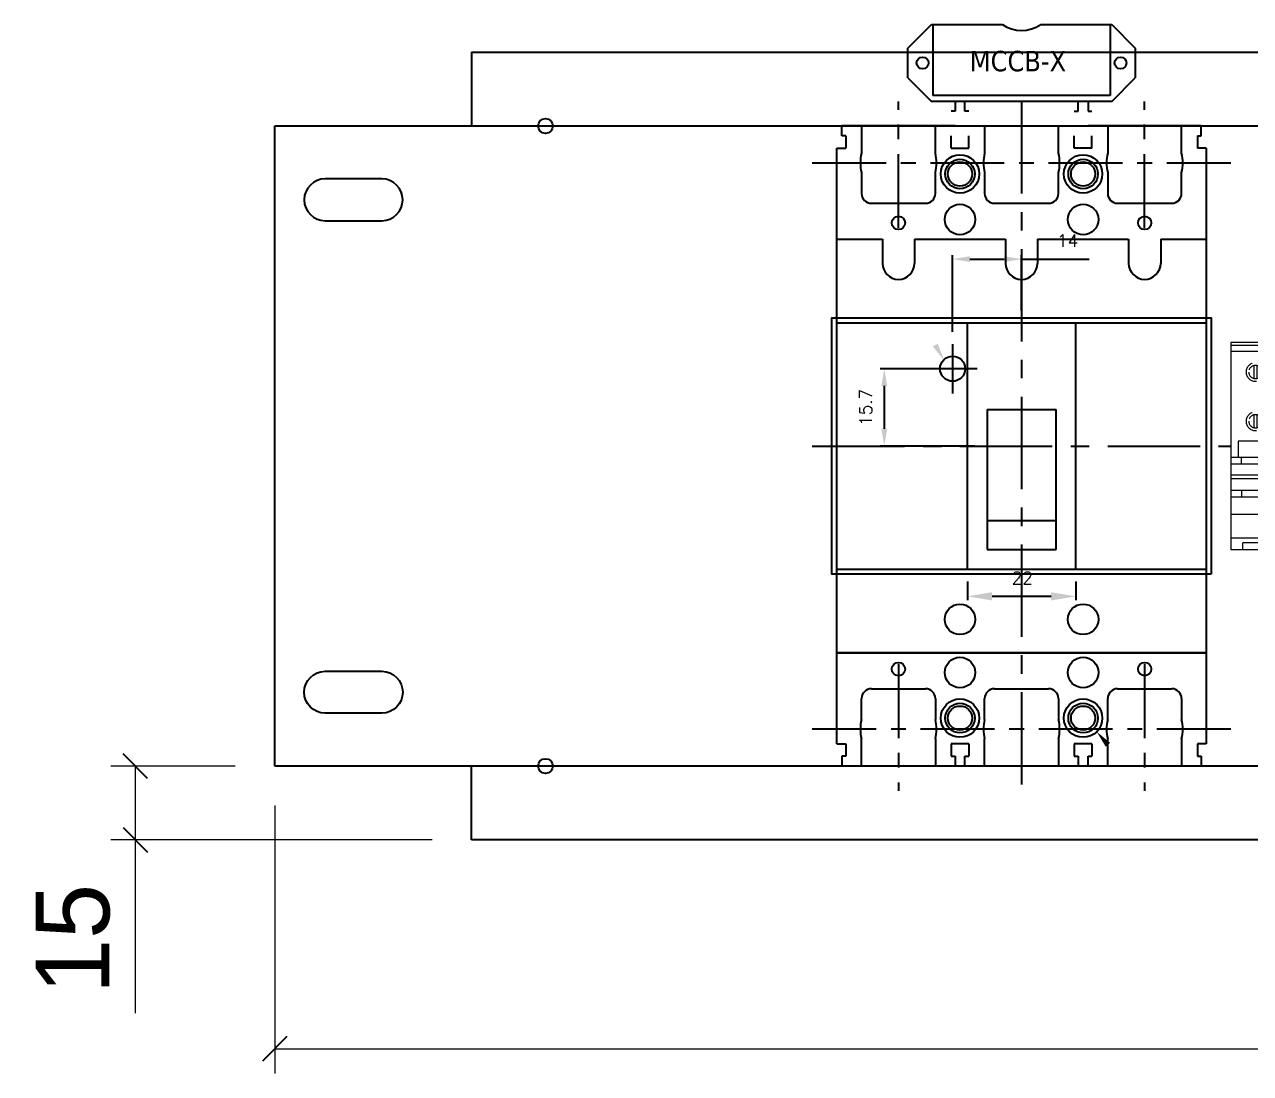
# Model space of a CAD drawing. Header units: millimetres. Extents: x 0 to 3953, y 0 to 2795.
# Drawn here: x 2347.8 to 2596.8, y 342.5 to 555.5 of the extents above; entities that cross this region are included whole.
import ezdxf
from ezdxf.enums import TextEntityAlignment as Align

# ---------------------------------------------------------------- set-up
doc = ezdxf.new("R2010")
doc.units = ezdxf.units.MM
doc.linetypes.add('CENTER', pattern=[2, 1.25, -0.25, 0.25, -0.25])
doc.linetypes.add('HIDDEN2', pattern=[4.7625, 3.175, -1.5875])
for name, color, linetype in [('01', 7, 'HIDDEN2'), ('ce', 4, 'CENTER'), ('CNC', 7, 'Continuous'), ('DI', 2, 'Continuous'), ('DIM', 253, 'Continuous'), ('E600_Gen', 4, 'Continuous'), ('KICHTHUOC', 8, 'Continuous'), ('MCCB', 3, 'Continuous'), ('Text', 4, 'Continuous'), ('THIET BI', 2, 'Continuous')]:
    doc.layers.add(name, color=color, linetype=linetype)
doc.styles.add('h', font='romans.shx', dxfattribs={"height": 2.5, "bigfont": 'gsg1.shx'})
doc.styles.add('Tahoma (Input Text)', font='tahoma.ttf')
doc.dimstyles.new('Dim-15', dxfattribs={"dimtxt": 15, "dimasz": 5, "dimexe": 5, "dimexo": 8, "dimgap": 5, "dimtad": 1, "dimdec": 0, "dimtxsty": 'Standard', "dimblk": 'OBLIQUE', "dimcen": 10, "dimclrd": 5, "dimclre": 5, "dimclrt": 3, "dimazin": 3, "dimtfac": 1, "dimtdec": 0, "dimtmove": 0, "dimatfit": 3, "dimldrblk": 'OBLIQUE', "dimlwd": 9, "dimlwe": 9})
doc.dimstyles.get("Standard").update_dxf_attribs({"dimtxt": 2.5, "dimasz": 2.5, "dimexe": 1.25, "dimexo": 0.625, "dimtad": 1, "dimcen": 2.5, "dimazin": 3, "dimtfac": 1, "dimtmove": 0, "dimatfit": 3})

# ---------------------------------------------------------------- blocks, each defined once
blk = doc.blocks.new('*D21')
at = {"color": 0, "linetype": 'ByBlock', "lineweight": -2}
for p, q in [((2401.14, 350.02), (2396.14, 345.02)), ((2866.14, 345.02), (2871.14, 350.02))]:
    blk.add_line(p, q, dxfattribs=at)
at = {"layer": 'Defpoints', "color": 0, "transparency": 16777216}
for p in [(2398.64, 404.94), (2868.64, 404.94), (2868.64, 347.52)]:
    blk.add_point(p, dxfattribs=at)
at = {"layer": 'DIM', "color": 5, "lineweight": 9, "transparency": 16777216}
for p, q in [((2398.64, 396.94), (2398.64, 342.52)), ((2868.64, 396.94), (2868.64, 342.52)), ((2398.64, 347.52), (2868.64, 347.52))]:
    blk.add_line(p, q, dxfattribs=at)
at = {"layer": 'DIM', "color": 3, "transparency": 16777216, "insert": (2633.64, 360.18), "char_height": 15, "attachment_point": 5}
blk.add_mtext('470', dxfattribs=at)
blk = doc.blocks.new('_Oblique')
at = {"color": 0, "linetype": 'ByBlock', "lineweight": -2}
blk.add_line((-0.5, -0.5), (0.5, 0.5), dxfattribs=at)
blk = doc.blocks.new('*D23')
at = {"color": 0, "linetype": 'ByBlock', "lineweight": -2}
for p, q in [((2372.84, 402.44), (2367.84, 407.44)), ((2367.84, 392.44), (2372.84, 387.44))]:
    blk.add_line(p, q, dxfattribs=at)
at = {"layer": 'Defpoints', "color": 0, "transparency": 16777216}
for p in [(2398.64, 404.94), (2370.34, 389.94), (2438.64, 389.94)]:
    blk.add_point(p, dxfattribs=at)
at = {"layer": 'DIM', "color": 5, "lineweight": 9, "transparency": 16777216}
for p, q in [((2390.64, 404.94), (2365.34, 404.94)), ((2370.34, 404.94), (2370.34, 389.94)), ((2430.64, 389.94), (2365.34, 389.94)), ((2370.34, 389.94), (2370.34, 354.75))]:
    blk.add_line(p, q, dxfattribs=at)
at = {"layer": 'DIM', "color": 3, "transparency": 16777216, "insert": (2357.68, 369.85), "char_height": 15, "attachment_point": 5, "rotation": 90}
blk.add_mtext('15', dxfattribs=at)
blk = doc.blocks.new('ovan8.5x20')
at = {"layer": 'CNC', "color": 2, "lineweight": -3}
for p, q in [((5.75, 4.25), (-5.75, 4.25)), ((-5.75, -4.25), (5.75, -4.25))]:
    blk.add_line(p, q, dxfattribs=at)
for centre, start, end in [((-5.75, 0), 90, 270), ((5.75, 0), 270, 90)]:
    blk.add_arc(centre, 4.25, start, end, dxfattribs=at)
blk = doc.blocks.new('f3daunguoc')
at = {"layer": 'CNC', "color": 2, "lineweight": -3}
blk.add_circle((0, 0), 1.5, dxfattribs=at)
blk = doc.blocks.new('MFNN')
at = {"layer": '01', "color": 6, "linetype": 'Continuous', "lineweight": 9}
for p, q in [((-10647.65, 39819.27), (-10637.67, 39819.27)), ((-10647.65, 39819.27), (-10647.65, 39777.28)), ((-10647.65, 39818.71), (-10637.67, 39818.71)), ((-10637.67, 39819.27), (-10637.67, 39777.28)), ((-10647.65, 39817.44), (-10637.67, 39817.44)), ((-10647.65, 39799.29), (-10639.17, 39799.29)), ((-10639.17, 39799.29), (-10639.17, 39795.95)), ((-10647.65, 39795.95), (-10637.67, 39795.95)), ((-10647.65, 39794.61), (-10637.67, 39794.61)), ((-10645.43, 39794.61), (-10645.43, 39795.95)), ((-10639.86, 39794.61), (-10639.86, 39795.95)), ((-10647.65, 39792.34), (-10637.67, 39792.34)), ((-10647.65, 39791.62), (-10637.67, 39791.62)), ((-10647.65, 39789.25), (-10637.67, 39789.25)), ((-10645.43, 39789.25), (-10645.43, 39787.91)), ((-10639.86, 39789.25), (-10639.86, 39787.91)), ((-10647.65, 39787.91), (-10637.67, 39787.91)), ((-10647.65, 39784.4), (-10637.67, 39784.4)), ((-10647.65, 39779.53), (-10637.67, 39779.53)), ((-10647.65, 39778.62), (-10640.13, 39778.62)), ((-10640.13, 39777.28), (-10640.13, 39778.62)), ((-10637.67, 39777.28), (-10647.65, 39777.28))]:
    blk.add_line(p, q, dxfattribs=at)
at = {"layer": '01', "color": 4, "lineweight": 9}
for p, q in [((-10642.97, 39814.58), (-10642.96, 39812.03)), ((-10642.36, 39814.58), (-10642.35, 39812.03)), ((-10642.97, 39804.58), (-10642.96, 39802.03)), ((-10642.36, 39804.58), (-10642.35, 39802.03))]:
    blk.add_line(p, q, dxfattribs=at)
for centre, radius in [((-10642.65, 39813.3), 1.88), ((-10642.65, 39813.3), 1.34), ((-10642.65, 39803.3), 1.88), ((-10642.65, 39803.3), 1.34)]:
    blk.add_circle(centre, radius, dxfattribs=at)
blk = doc.blocks.new('*D24')
at = {"layer": 'Defpoints', "color": 0, "transparency": 16777216}
for p in [(2536.31, 485.64), (2522.43, 469.94), (2543.31, 469.94)]:
    blk.add_point(p, dxfattribs=at)
at = {"layer": 'DI', "lineweight": -2, "transparency": 16777216}
for p, q in [((2533.81, 485.64), (2521.63, 485.64)), ((2540.81, 469.94), (2521.63, 469.94))]:
    blk.add_line(p, q, dxfattribs=at)
at = {"layer": 'DI', "color": 0, "lineweight": -2, "transparency": 16777216}
blk.add_line((2522.43, 482.14), (2522.43, 473.44), dxfattribs=at)
at = {"layer": 'DI', "color": 0, "transparency": 16777216}
for points in [[(2521.85, 482.14), (2523.02, 482.14), (2522.43, 485.64)], [(2521.85, 473.44), (2523.02, 473.44), (2522.43, 469.94)]]:
    blk.add_solid(points, dxfattribs=at)
at = {"layer": 'DI', "transparency": 16777216, "insert": (2518.68, 477.79), "char_height": 2.5, "attachment_point": 5, "rotation": 90, "style": 'h'}
blk.add_mtext('\\A1;15.7', dxfattribs=at)
blk = doc.blocks.new('*D25')
at = {"layer": 'Defpoints', "color": 0, "transparency": 16777216}
for p in [(2536.31, 507.9), (2550.31, 494.94), (2536.31, 490.64)]:
    blk.add_point(p, dxfattribs=at)
at = {"layer": 'DI', "lineweight": -2, "transparency": 16777216}
for p, q in [((2536.31, 493.14), (2536.31, 508.7)), ((2550.31, 497.44), (2550.31, 508.7))]:
    blk.add_line(p, q, dxfattribs=at)
at = {"layer": 'DI', "color": 0, "lineweight": -2, "transparency": 16777216}
for p, q in [((2539.81, 507.9), (2546.81, 507.9)), ((2550.31, 507.9), (2564.05, 507.9))]:
    blk.add_line(p, q, dxfattribs=at)
at = {"layer": 'DI', "color": 0, "transparency": 16777216}
for points in [[(2539.81, 508.48), (2539.81, 507.31), (2536.31, 507.9)], [(2546.81, 508.48), (2546.81, 507.31), (2550.31, 507.9)]]:
    blk.add_solid(points, dxfattribs=at)
at = {"layer": 'DI', "transparency": 16777216, "insert": (2559.65, 511.65), "char_height": 2.5, "attachment_point": 5, "style": 'h'}
blk.add_mtext('\\A1;14', dxfattribs=at)
blk = doc.blocks.new('*D26')
at = {"layer": 'Defpoints', "color": 0, "transparency": 16777216}
for p in [(2539.31, 444.94), (2561.31, 444.94), (2539.31, 439.41)]:
    blk.add_point(p, dxfattribs=at)
at = {"layer": 'DI', "lineweight": -2, "transparency": 16777216}
for p, q in [((2539.31, 442.44), (2539.31, 438.61)), ((2561.31, 442.44), (2561.31, 438.61))]:
    blk.add_line(p, q, dxfattribs=at)
at = {"layer": 'DI', "color": 0, "lineweight": -2, "transparency": 16777216}
blk.add_line((2556.31, 439.41), (2544.31, 439.41), dxfattribs=at)
at = {"layer": 'DI', "color": 0, "transparency": 16777216}
for points in [[(2544.31, 440.25), (2544.31, 438.58), (2539.31, 439.41)], [(2556.31, 440.25), (2556.31, 438.58), (2561.31, 439.41)]]:
    blk.add_solid(points, dxfattribs=at)
at = {"layer": 'DI', "transparency": 16777216, "insert": (2550.45, 443.16), "char_height": 2.5, "attachment_point": 5, "style": 'h'}
blk.add_mtext('\\A1;22', dxfattribs=at)
blk = doc.blocks.new('hvnhgjghj')
at = {"layer": 'KICHTHUOC', "color": 95}
for p, q in [((-8611.84, 37566.35), (-8603.84, 37574.35)), ((-8603.84, 37574.35), (-8579.84, 37574.35)), ((-8603.34, 37574.35), (-8603.34, 37550.35)), ((-8566.84, 37574.35), (-8542.84, 37574.35)), ((-8543.34, 37574.35), (-8543.34, 37550.35)), ((-8542.84, 37574.35), (-8534.84, 37566.35)), ((-8611.84, 37556.35), (-8611.84, 37566.35)), ((-8534.84, 37566.35), (-8534.84, 37556.35)), ((-8611.84, 37556.35), (-8603.84, 37548.35)), ((-8542.84, 37548.35), (-8534.84, 37556.35)), ((-8542.84, 37548.35), (-8603.84, 37548.35)), ((-8543.34, 37550.35), (-8603.34, 37550.35))]:
    blk.add_line(p, q, dxfattribs=at)
for centre in [(-8606.84, 37561.35), (-8539.84, 37561.35)]:
    blk.add_circle(centre, 2, dxfattribs=at)
blk.add_arc((-8573.34, 37583.91), 11.56, 235.7945, 304.2055, dxfattribs=at)

msp = doc.modelspace()

# ---------------------------------------------------------------- linework, layer by layer
at = {"color": 7}
for p, q in [((2438.64, 549.94), (2829.84, 549.94)), ((2438.64, 549.94), (2438.64, 534.94)), ((2398.64, 534.94), (2868.64, 534.94)), ((2398.64, 404.94), (2398.64, 534.94)), ((2868.64, 404.94), (2398.64, 404.94)), ((2438.64, 389.94), (2438.64, 404.94)), ((2829.84, 389.94), (2438.64, 389.94))]:
    msp.add_line(p, q, dxfattribs=at)
at = {"color": 2, "ltscale": 3}
for centre in [(2537.809, 525.19), (2562.809, 525.19), (2537.809, 414.69), (2562.809, 414.69)]:
    msp.add_circle(centre, 3, dxfattribs=at)
at = {"layer": 'ce', "ltscale": 12}
for p, q in [((2525.309, 514.24), (2525.309, 539.94)), ((2575.309, 514.24), (2575.309, 539.94)), ((2507.809, 527.44), (2592.809, 527.44)), ((2536.309, 490.64), (2536.309, 480.64)), ((2541.309, 485.64), (2531.309, 485.64)), ((2525.309, 425.64), (2525.309, 399.94)), ((2575.309, 425.64), (2575.309, 399.94)), ((2592.809, 412.44), (2507.809, 412.44))]:
    msp.add_line(p, q, dxfattribs=at)
at = {"layer": 'ce', "ltscale": 15}
for p, q in [((2550.309, 539.94), (2550.309, 399.94)), ((2507.809, 469.94), (2592.809, 469.94))]:
    msp.add_line(p, q, dxfattribs=at)
at = {"layer": 'DI'}
for points in [[(2533.294, 490.73), (2534.541, 487.408), (2532.284, 490.146)], [(2567.396, 408.892), (2565.566, 411.932), (2568.283, 409.65)]]:
    msp.add_solid(points, dxfattribs=at)
at = {"layer": 'MCCB', "color": 3}
for p, q in [((2536.809, 537.94), (2536.009, 537.94)), ((2536.809, 539.94), (2536.809, 537.94)), ((2561.809, 539.94), (2538.809, 539.94)), ((2538.809, 537.94), (2538.809, 539.94)), ((2539.609, 537.94), (2538.809, 537.94)), ((2561.009, 537.94), (2561.809, 537.94)), ((2561.809, 537.94), (2561.809, 539.94)), ((2563.809, 539.94), (2563.809, 537.94)), ((2563.809, 537.94), (2564.609, 537.94)), ((2536.809, 534.94), (2513.809, 534.94)), ((2513.809, 532.94), (2513.809, 534.94)), ((2514.609, 532.94), (2513.809, 532.94)), ((2514.609, 532.94), (2514.609, 530.44)), ((2517.809, 534.94), (2517.809, 529.393)), ((2532.809, 529.393), (2532.809, 534.94)), ((2536.009, 530.44), (2536.009, 532.94)), ((2539.609, 530.44), (2539.609, 532.94)), ((2542.809, 534.94), (2542.809, 529.393)), ((2557.809, 529.393), (2557.809, 534.94)), ((2561.009, 530.44), (2561.009, 532.94)), ((2586.809, 534.94), (2563.809, 534.94)), ((2564.609, 530.44), (2564.609, 532.94)), ((2567.809, 534.94), (2567.809, 529.393)), ((2582.809, 529.393), (2582.809, 534.94)), ((2586.009, 532.94), (2586.809, 532.94)), ((2586.009, 532.94), (2586.009, 530.44)), ((2586.809, 532.94), (2586.809, 534.94)), ((2512.809, 409.44), (2512.809, 530.44)), ((2512.809, 530.44), (2514.609, 530.44)), ((2536.009, 530.44), (2539.609, 530.44)), ((2564.609, 530.44), (2561.009, 530.44)), ((2587.809, 530.44), (2586.009, 530.44)), ((2587.809, 530.44), (2587.809, 511.491)), ((2517.809, 525.488), (2517.809, 521.24)), ((2532.809, 521.24), (2532.809, 525.488)), ((2542.809, 525.488), (2542.809, 521.24)), ((2557.809, 521.24), (2557.809, 525.488)), ((2567.809, 525.488), (2567.809, 521.24)), ((2582.809, 521.24), (2582.809, 525.488)), ((2519.809, 519.24), (2530.809, 519.24)), ((2544.809, 519.24), (2555.809, 519.24)), ((2569.809, 519.24), (2580.809, 519.24)), ((2512.809, 511.94), (2522.059, 511.94)), ((2522.059, 511.94), (2522.059, 507.04)), ((2528.559, 511.94), (2528.559, 507.04)), ((2528.559, 511.94), (2547.059, 511.94)), ((2547.059, 511.94), (2547.059, 507.04)), ((2553.559, 511.94), (2553.559, 507.04)), ((2553.559, 511.94), (2572.059, 511.94)), ((2572.059, 511.94), (2572.059, 507.04)), ((2578.559, 511.94), (2578.559, 507.04)), ((2578.559, 511.94), (2587.809, 511.94)), ((2587.809, 511.44), (2587.809, 409.44)), ((2512.809, 494.94), (2587.809, 494.94)), ((2539.309, 444.94), (2539.309, 494.94)), ((2561.309, 444.94), (2561.309, 494.94)), ((2543.309, 477.34), (2543.309, 448.94)), ((2543.309, 477.34), (2557.309, 477.34)), ((2557.309, 448.94), (2557.309, 477.34)), ((2543.309, 454.833), (2557.309, 454.833)), ((2543.309, 448.94), (2557.309, 448.94)), ((2512.809, 444.94), (2587.809, 444.94)), ((2512.809, 427.94), (2587.809, 427.94)), ((2587.809, 427.94), (2512.809, 427.94)), ((2517.809, 414.393), (2517.809, 418.64)), ((2519.809, 420.64), (2530.809, 420.64)), ((2532.809, 418.64), (2532.809, 414.393)), ((2542.809, 414.393), (2542.809, 418.64)), ((2544.809, 420.64), (2555.809, 420.64)), ((2557.809, 418.64), (2557.809, 414.393)), ((2567.809, 414.393), (2567.809, 418.64)), ((2569.809, 420.64), (2580.809, 420.64)), ((2582.809, 418.64), (2582.809, 414.393)), ((2512.809, 409.44), (2514.609, 409.44)), ((2514.609, 409.44), (2514.609, 406.94)), ((2517.809, 404.94), (2517.809, 410.488)), ((2532.809, 410.488), (2532.809, 404.94)), ((2536.009, 409.44), (2536.009, 406.94)), ((2539.609, 409.44), (2536.009, 409.44)), ((2539.609, 409.44), (2539.609, 406.94)), ((2542.809, 404.94), (2542.809, 410.488)), ((2557.809, 410.488), (2557.809, 404.94)), ((2561.009, 409.44), (2561.009, 406.94)), ((2564.609, 409.44), (2561.009, 409.44)), ((2564.609, 409.44), (2564.609, 406.94)), ((2567.809, 404.94), (2567.809, 410.488)), ((2582.809, 410.488), (2582.809, 404.94)), ((2586.009, 409.44), (2586.009, 406.94)), ((2587.809, 409.44), (2586.009, 409.44)), ((2513.809, 406.94), (2513.809, 404.94)), ((2514.609, 406.94), (2513.809, 406.94)), ((2536.009, 406.94), (2536.809, 406.94)), ((2536.809, 406.94), (2536.809, 404.94)), ((2538.809, 406.94), (2539.609, 406.94)), ((2538.809, 404.94), (2538.809, 406.94)), ((2561.009, 406.94), (2561.809, 406.94)), ((2561.809, 406.94), (2561.809, 404.94)), ((2563.809, 404.94), (2563.809, 406.94)), ((2563.809, 406.94), (2564.609, 406.94)), ((2586.009, 406.94), (2586.809, 406.94)), ((2586.809, 406.94), (2586.809, 404.94)), ((2536.809, 404.94), (2513.809, 404.94)), ((2561.809, 404.94), (2538.809, 404.94)), ((2586.809, 404.94), (2563.809, 404.94))]:
    msp.add_line(p, q, dxfattribs=at)
for centre, radius in [((2537.809, 525.19), 3.9), ((2562.809, 525.19), 3.9), ((2537.809, 525.19), 2.45), ((2562.809, 525.19), 2.45), ((2537.809, 515.94), 3.1), ((2562.809, 515.94), 3.1), ((2525.309, 515.24), 1.35), ((2575.309, 515.24), 1.35), ((2536.309, 485.64), 2.55), ((2537.809, 434.74), 3.1), ((2562.809, 434.74), 3.1), ((2525.309, 424.64), 1.35), ((2537.809, 423.94), 3.1), ((2562.809, 423.94), 3.1), ((2575.309, 424.64), 1.35), ((2537.809, 414.69), 3.9), ((2562.809, 414.69), 3.9), ((2537.809, 414.69), 2.45), ((2562.809, 414.69), 2.45)]:
    msp.add_circle(centre, radius, dxfattribs=at)
for centre, radius, start, end in [((2525.309, 527.44), 7.75, 165.40745, 194.59255), ((2525.309, 527.44), 7.75, 345.40745, 14.59255), ((2550.309, 527.44), 7.75, 165.40745, 194.59255), ((2550.309, 527.44), 7.75, 345.40745, 14.59255), ((2575.309, 527.44), 7.75, 165.40745, 194.59255), ((2575.309, 527.44), 7.75, 345.40745, 14.59255), ((2519.809, 521.24), 2, 180, 270), ((2530.809, 521.24), 2, 270, 0), ((2544.809, 521.24), 2, 180, 270), ((2555.809, 521.24), 2, 270, 0), ((2569.809, 521.24), 2, 180, 270), ((2580.809, 521.24), 2, 270, 0), ((2525.309, 507.04), 3.25, 180, 0), ((2550.309, 507.04), 3.25, 180, 0), ((2575.309, 507.04), 3.25, 180, 0), ((2519.809, 418.64), 2, 90, 180), ((2530.809, 418.64), 2, 0, 90), ((2544.809, 418.64), 2, 90, 180), ((2555.809, 418.64), 2, 0, 90), ((2569.809, 418.64), 2, 90, 180), ((2580.809, 418.64), 2, 0, 90), ((2525.309, 412.44), 7.75, 165.40745, 194.59255), ((2525.309, 412.44), 7.75, 345.40745, 14.59255), ((2550.309, 412.44), 7.75, 165.40745, 194.59255), ((2550.309, 412.44), 7.75, 345.40745, 14.59255), ((2575.309, 412.44), 7.75, 165.40745, 194.59255), ((2575.309, 412.44), 7.75, 345.40745, 14.59255)]:
    msp.add_arc(centre, radius, start, end, dxfattribs=at)
at = {"layer": 'THIET BI', "color": 1, "linetype": 'Continuous', "ltscale": 0.5}
msp.add_lwpolyline([(2588.809, 443.94), (2511.809, 443.94), (2511.809, 495.94), (2588.809, 495.94)], close=True, dxfattribs=at)

# ---------------------------------------------------------------- block references
at = {"lineweight": -3, "rotation": 270}
for p in [(2453.64, 534.94), (2453.64, 404.94)]:
    msp.add_blockref('f3daunguoc', p, dxfattribs=at)
at = {"layer": 'CNC', "lineweight": -3, "rotation": 180}
msp.add_blockref('ovan8.5x20', (2414.64, 519.94), dxfattribs=at)
at = {"layer": 'CNC', "lineweight": -3, "xscale": -1}
msp.add_blockref('ovan8.5x20', (2414.64, 419.94), dxfattribs=at)
at = {"layer": 'E600_Gen', "color": 3, "xscale": -1}
msp.add_blockref('MFNN', (-8044.859, -39328.332), dxfattribs=at)
at = {"layer": 'KICHTHUOC', "xscale": 0.6000000000058208, "yscale": 0.6000000000058208, "zscale": 0.6000000000058208}
msp.add_blockref('hvnhgjghj', (7694.313, -21989.07), dxfattribs=at)

# ---------------------------------------------------------------- texts
at = {"layer": 'Text', "linetype": 'Continuous', "style": 'Tahoma (Input Text)'}
msp.add_text('MCCB-X', height=4.157, dxfattribs=at).set_placement((2549.578, 546.037), align=Align.CENTER)

# ---------------------------------------------------------------- dimensions: what is measured, and where the dimension line sits
at = {"layer": 'DI'}
for base, p1, p2, picture, middle in [((2536.309, 507.896), (2550.309, 494.94), (2536.309, 490.64), '*D25', (2559.648, 507.896)), ((2539.309, 439.413), (2561.309, 444.94), (2539.309, 444.94), '*D26', (2550.451, 439.413))]:
    dim = msp.add_linear_dim(base=base, p1=p1, p2=p2, angle=180, dimstyle='Standard', dxfattribs=at)
    dim.commit()
    dim.dimension.update_dxf_attribs({"geometry": picture, "text_midpoint": middle, "dimtype": 160})
dim = msp.add_linear_dim(base=(2522.433, 469.94), p1=(2536.309, 485.64), p2=(2543.309, 469.94), angle=270, dimstyle='Standard', dxfattribs=at)
dim.commit()
dim.dimension.update_dxf_attribs({"geometry": '*D24', "text_midpoint": (2518.683, 477.79)})
at = {"layer": 'DIM', "color": 7}
dim = msp.add_linear_dim(base=(2370.341, 389.94), p1=(2398.64, 404.94), p2=(2438.64, 389.94), angle=90, dimstyle='Dim-15', dxfattribs=at)
dim.commit()
dim.dimension.update_dxf_attribs({"geometry": '*D23', "text_midpoint": (2357.682, 369.846)})
dim = msp.add_linear_dim(base=(2868.64, 347.517), p1=(2398.64, 404.94), p2=(2868.64, 404.94), dimstyle='Dim-15', dxfattribs=at)
dim.commit()
dim.dimension.update_dxf_attribs({"geometry": '*D21', "text_midpoint": (2633.64, 360.175)})

doc.saveas('drawing.dxf')
